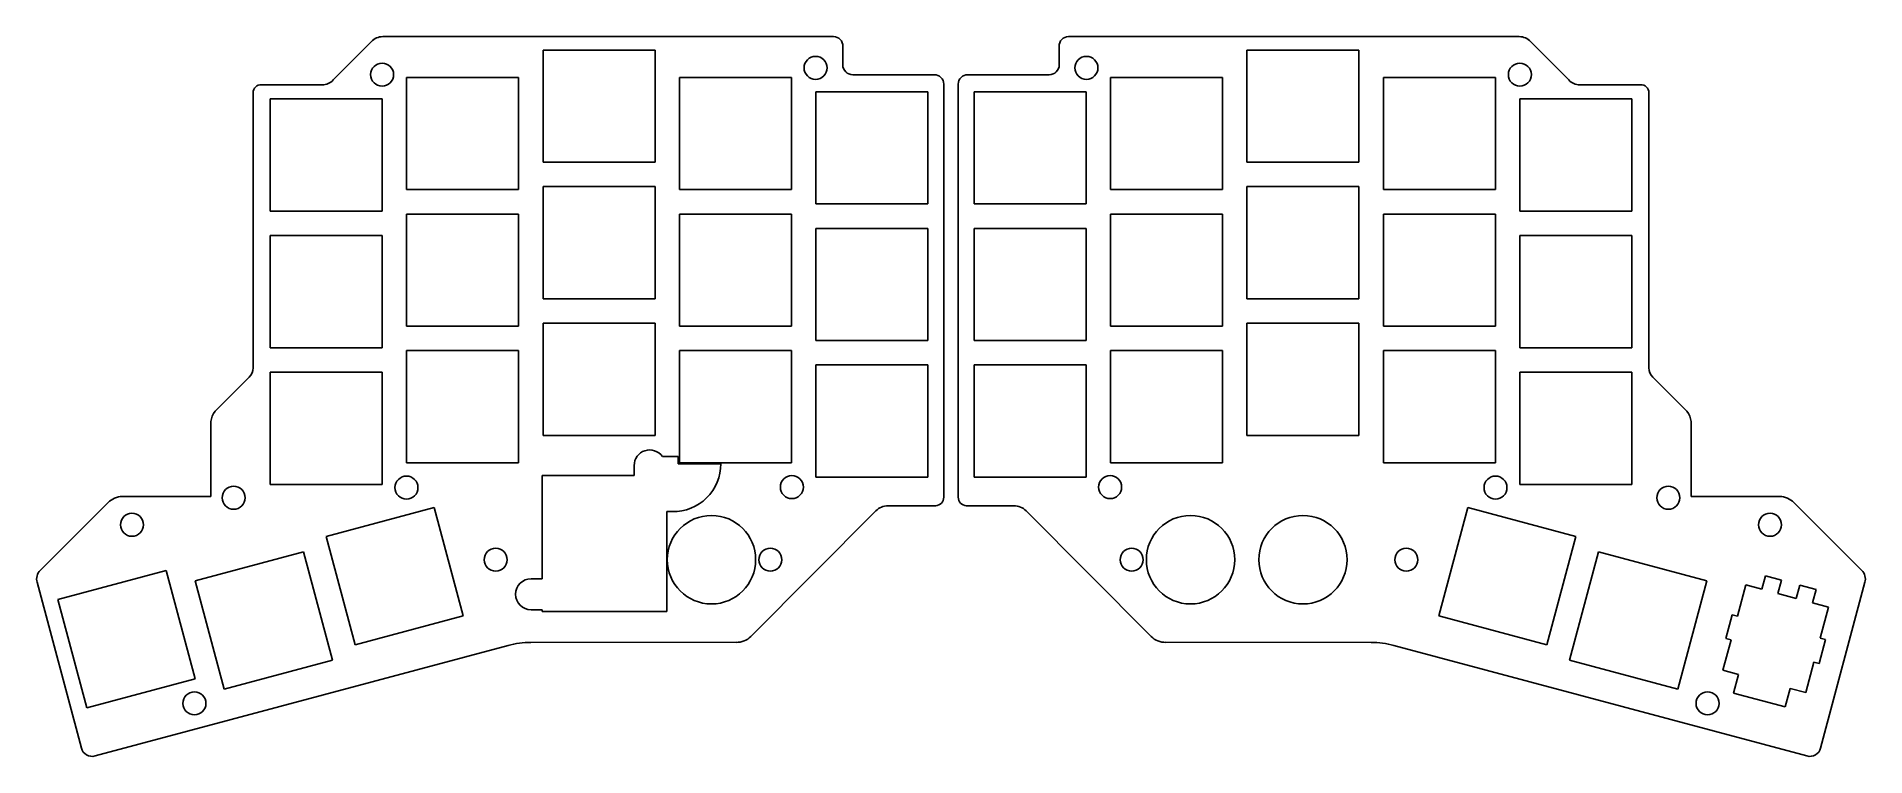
# Model space of a CAD drawing. Extents: x 20 to 275, y -146 to -46.
import ezdxf

# ---------------------------------------------------------------- set-up
doc = ezdxf.new("R2010")
doc.units = 0
doc.layers.add('BLACK', color=7, linetype='CONTINUOUS')

msp = doc.modelspace()

# ---------------------------------------------------------------- linework, layer by layer
at = {"layer": 'BLACK', "linetype": 'CONTINUOUS'}
for p, q in [((61.4503, -51.8922), (66.7843, -46.5582)), ((131.111, -45.8597), (68.3591, -45.8597)), ((106.272, -47.7216), (90.6716, -47.7216)), ((90.6716, -47.7216), (90.6716, -63.3216)), ((106.272, -63.3216), (106.272, -47.7216)), ((132.411, -49.769), (132.411, -47.2182)), ((162.547, -47.2182), (162.547, -49.769)), ((226.598, -45.8597), (163.847, -45.8597)), ((188.686, -47.7216), (204.286, -47.7216)), ((188.686, -63.3216), (188.686, -47.7216)), ((204.286, -47.7216), (204.286, -63.3216)), ((228.173, -46.5582), (233.507, -51.8922)), ((59.9263, -52.5526), (51.4427, -52.5526)), ((87.2714, -51.5318), (71.6714, -51.5318)), ((71.6714, -51.5318), (71.6714, -67.1318)), ((87.2714, -67.1318), (87.2714, -51.5318)), ((125.271, -51.5324), (109.671, -51.5324)), ((109.671, -51.5324), (109.671, -67.1324)), ((125.271, -67.1324), (125.271, -51.5324)), ((133.805, -51.1672), (145.143, -51.1672)), ((146.479, -109.938), (146.479, -52.4614)), ((148.479, -109.938), (148.479, -52.4614)), ((149.814, -51.1672), (161.153, -51.1672)), ((169.687, -51.5324), (185.287, -51.5324)), ((169.687, -67.1324), (169.687, -51.5324)), ((185.287, -51.5324), (185.287, -67.1324)), ((207.686, -51.5318), (223.286, -51.5318)), ((207.686, -67.1318), (207.686, -51.5318)), ((223.286, -51.5318), (223.286, -67.1318)), ((243.515, -52.5526), (235.031, -52.5526)), ((50.3078, -91.9226), (50.3078, -53.6702)), ((68.2717, -54.5324), (52.6717, -54.5324)), ((52.6717, -54.5324), (52.6717, -70.1324)), ((68.2717, -70.1324), (68.2717, -54.5324)), ((144.271, -53.531), (128.671, -53.531)), ((128.671, -53.531), (128.671, -69.131)), ((144.271, -69.131), (144.271, -53.531)), ((150.686, -53.531), (166.286, -53.531)), ((150.686, -69.131), (150.686, -53.531)), ((166.286, -53.531), (166.286, -69.131)), ((226.686, -54.5324), (242.286, -54.5324)), ((226.686, -70.1324), (226.686, -54.5324)), ((242.286, -54.5324), (242.286, -70.1324)), ((244.65, -53.6702), (244.65, -91.9226)), ((90.6716, -63.3216), (106.272, -63.3216)), ((204.286, -63.3216), (188.686, -63.3216)), ((71.6714, -67.1318), (87.2714, -67.1318)), ((106.272, -66.7216), (90.6716, -66.7216)), ((90.6716, -66.7216), (90.6716, -82.3216)), ((106.272, -82.3216), (106.272, -66.7216)), ((109.671, -67.1324), (125.271, -67.1324)), ((185.287, -67.1324), (169.687, -67.1324)), ((188.686, -66.7216), (204.286, -66.7216)), ((188.686, -82.3216), (188.686, -66.7216)), ((204.286, -66.7216), (204.286, -82.3216)), ((223.286, -67.1318), (207.686, -67.1318)), ((52.6717, -70.1324), (68.2717, -70.1324)), ((87.2714, -70.5318), (71.6714, -70.5318)), ((71.6714, -70.5318), (71.6714, -86.1318)), ((87.2714, -86.1318), (87.2714, -70.5318)), ((125.271, -70.532), (109.671, -70.532)), ((109.671, -70.532), (109.671, -86.132)), ((125.271, -86.132), (125.271, -70.532)), ((128.671, -69.131), (144.271, -69.131)), ((166.286, -69.131), (150.686, -69.131)), ((169.687, -70.532), (185.287, -70.532)), ((169.687, -86.132), (169.687, -70.532)), ((185.287, -70.532), (185.287, -86.132)), ((207.686, -70.5318), (223.286, -70.5318)), ((207.686, -86.1318), (207.686, -70.5318)), ((223.286, -70.5318), (223.286, -86.1318)), ((242.286, -70.1324), (226.686, -70.1324)), ((68.2717, -73.5322), (52.6717, -73.5322)), ((52.6717, -73.5322), (52.6717, -89.1322)), ((68.2717, -89.1322), (68.2717, -73.5322)), ((144.271, -72.5314), (128.671, -72.5314)), ((128.671, -72.5314), (128.671, -88.1314)), ((144.271, -88.1314), (144.271, -72.5314)), ((150.686, -72.5314), (166.286, -72.5314)), ((150.686, -88.1314), (150.686, -72.5314)), ((166.286, -72.5314), (166.286, -88.1314)), ((226.686, -73.5322), (242.286, -73.5322)), ((226.686, -89.1322), (226.686, -73.5322)), ((242.286, -73.5322), (242.286, -89.1322)), ((90.6716, -82.3216), (106.272, -82.3216)), ((204.286, -82.3216), (188.686, -82.3216)), ((71.6714, -86.1318), (87.2714, -86.1318)), ((106.272, -85.7218), (90.6716, -85.7218)), ((90.6716, -85.7218), (90.6716, -101.322)), ((106.272, -101.322), (106.272, -85.7218)), ((109.671, -86.132), (125.271, -86.132)), ((185.287, -86.132), (169.687, -86.132)), ((188.686, -85.7218), (204.286, -85.7218)), ((188.686, -101.322), (188.686, -85.7218)), ((204.286, -85.7218), (204.286, -101.322)), ((223.286, -86.1318), (207.686, -86.1318)), ((128.671, -88.1314), (144.271, -88.1314)), ((166.286, -88.1314), (150.686, -88.1314)), ((52.6717, -89.1322), (68.2717, -89.1322)), ((87.2714, -89.5322), (71.6714, -89.5322)), ((71.6714, -89.5322), (71.6714, -105.132)), ((87.2714, -105.132), (87.2714, -89.5322)), ((125.271, -89.5316), (109.671, -89.5316)), ((109.671, -89.5316), (109.671, -105.132)), ((125.271, -105.132), (125.271, -89.5316)), ((144.271, -91.5318), (128.671, -91.5318)), ((128.671, -91.5318), (128.671, -107.132)), ((144.271, -107.132), (144.271, -91.5318)), ((150.686, -91.5318), (166.286, -91.5318)), ((150.686, -107.132), (150.686, -91.5318)), ((166.286, -91.5318), (166.286, -107.132)), ((169.687, -89.5316), (185.287, -89.5316)), ((169.687, -105.132), (169.687, -89.5316)), ((185.287, -89.5316), (185.287, -105.132)), ((207.686, -89.5322), (223.286, -89.5322)), ((207.686, -105.132), (207.686, -89.5322)), ((223.286, -89.5322), (223.286, -105.132)), ((242.286, -89.1322), (226.686, -89.1322)), ((45.0419, -97.9678), (49.7663, -93.2434)), ((68.2717, -92.5322), (52.6717, -92.5322)), ((52.6717, -92.5322), (52.6717, -108.132)), ((68.2717, -108.132), (68.2717, -92.5322)), ((226.686, -92.5322), (242.286, -92.5322)), ((226.686, -108.132), (226.686, -92.5322)), ((242.286, -92.5322), (242.286, -108.132)), ((245.191, -93.2434), (249.916, -97.9678)), ((44.4323, -109.804), (44.4323, -99.3902)), ((90.6716, -101.322), (106.272, -101.322)), ((204.286, -101.322), (188.686, -101.322)), ((250.525, -99.3902), (250.525, -109.804)), ((109.499, -104.263), (107.29, -104.263)), ((109.499, -105.279), (109.499, -104.263)), ((71.6714, -105.132), (87.2714, -105.132)), ((103.36, -106.909), (90.5333, -106.909)), ((90.5333, -121.26), (90.5333, -106.909)), ((103.36, -106.909), (103.36, -105.512)), ((115.418, -105.279), (109.499, -105.279)), ((109.671, -105.132), (125.271, -105.132)), ((185.287, -105.132), (169.687, -105.132)), ((223.286, -105.132), (207.686, -105.132)), ((52.6717, -108.132), (68.2717, -108.132)), ((128.671, -107.132), (144.271, -107.132)), ((166.286, -107.132), (150.686, -107.132)), ((242.286, -108.132), (226.686, -108.132)), ((20.6714, -120.107), (30.1067, -110.668)), ((44.4323, -109.804), (32.0879, -109.804)), ((75.527, -111.367), (60.4586, -115.405)), ((79.5646, -126.436), (75.527, -111.367)), ((107.932, -125.832), (107.925, -111.922)), ((108.687, -111.922), (107.925, -111.922)), ((137.003, -111.824), (119.604, -129.291)), ((145.348, -111.111), (138.722, -111.111)), ((156.236, -111.111), (149.61, -111.111)), ((175.354, -129.291), (157.955, -111.824)), ((215.393, -126.436), (219.431, -111.367)), ((219.431, -111.367), (234.499, -115.405)), ((262.87, -109.804), (250.525, -109.804)), ((264.851, -110.668), (274.286, -120.107)), ((60.4586, -115.405), (64.4962, -130.473)), ((234.499, -115.405), (230.461, -130.473)), ((57.3272, -117.514), (42.2587, -121.551)), ((61.3648, -132.582), (57.3272, -117.514)), ((233.593, -132.582), (237.63, -117.514)), ((237.63, -117.514), (252.699, -121.551)), ((20.2142, -121.758), (26.3883, -144.812)), ((38.1756, -120.104), (23.1071, -124.142)), ((42.2132, -135.173), (38.1756, -120.104)), ((42.2587, -121.551), (46.2963, -136.62)), ((90.5333, -121.26), (89.0093, -121.26)), ((252.699, -121.551), (248.661, -136.62)), ((256.972, -126.469), (258.136, -122.126)), ((258.136, -122.126), (260.393, -122.731)), ((260.393, -122.731), (260.893, -120.866)), ((260.893, -120.866), (263.101, -121.458)), ((263.101, -121.458), (262.601, -123.322)), ((265.177, -124.013), (265.677, -122.148)), ((265.677, -122.148), (267.934, -122.753)), ((268.569, -144.812), (274.743, -121.758)), ((23.1071, -124.142), (27.1447, -139.21)), ((262.601, -123.322), (265.177, -124.013)), ((267.934, -122.753), (267.435, -124.618)), ((267.435, -124.618), (269.667, -125.216)), ((64.4962, -130.473), (79.5646, -126.436)), ((90.5333, -125.578), (89.0093, -125.578)), ((90.5333, -125.832), (90.5333, -125.578)), ((90.5333, -125.832), (107.932, -125.832)), ((230.461, -130.473), (215.393, -126.436)), ((255.38, -129.566), (256.261, -126.278)), ((256.261, -126.278), (256.972, -126.469)), ((269.667, -125.216), (268.517, -129.509)), ((254.954, -134.001), (256.091, -129.756)), ((256.091, -129.756), (255.38, -129.566)), ((269.253, -129.707), (268.359, -133.043)), ((268.517, -129.509), (269.253, -129.707)), ((85.809, -130.541), (28.3148, -145.913)), ((117.572, -130.106), (88.9966, -130.114)), ((205.961, -130.114), (177.386, -130.106)), ((266.643, -145.913), (209.149, -130.541)), ((46.2963, -136.62), (61.3648, -132.582)), ((248.661, -136.62), (233.593, -132.582)), ((257.138, -134.586), (254.954, -134.001)), ((256.447, -137.162), (257.138, -134.586)), ((267.623, -132.846), (266.485, -137.09)), ((268.359, -133.043), (267.623, -132.846)), ((27.1447, -139.21), (42.2132, -135.173)), ((263.636, -139.088), (256.447, -137.162)), ((264.326, -136.512), (263.636, -139.088)), ((266.485, -137.09), (264.326, -136.512))]:
    msp.add_line(p, q, dxfattribs=at)
at = {"layer": 'BLACK'}
for centre, radius in [((68.2702, -51.1437), 1.6), ((128.621, -50.2019), 1.6), ((166.336, -50.2019), 1.6), ((226.687, -51.1437), 1.6), ((125.319, -108.52), 1.6), ((169.639, -108.52), 1.6), ((47.5954, -109.998), 1.6), ((71.6611, -108.582), 1.6), ((223.296, -108.582), 1.6), ((247.362, -109.998), 1.6), ((33.4356, -113.757), 1.6), ((114.13, -118.614), 6.15), ((180.828, -118.614), 6.15), ((196.486, -118.614), 6.15), ((261.522, -113.757), 1.6), ((84.0859, -118.614), 1.6), ((122.322, -118.614), 1.6), ((172.635, -118.614), 1.6), ((210.872, -118.614), 1.6), ((42.1344, -138.598), 1.6), ((252.823, -138.598), 1.6)]:
    msp.add_circle(centre, radius, dxfattribs=at)
for centre, radius, start, end in [((68.3448, -47.9518), 2.0922, 89.6071, 138.233), ((131.123, -47.1497), 1.2901, -3.04366, 90.5392), ((163.835, -47.1497), 1.29, -270.537, -176.956), ((226.613, -47.952), 2.0924, 41.7706, 90.3918), ((133.811, -49.767), 1.4002, -179.917, -90.2633), ((161.147, -49.7671), 1.4001, -89.7432, -0.078941), ((51.405, -53.6493), 1.0974, -271.971, -178.909), ((59.9404, -50.4963), 2.0563, -90.3915, -42.7524), ((145.157, -52.4892), 1.322, 1.20359, 90.5917), ((149.8, -52.4892), 1.322, 89.4023, 178.796), ((235.017, -50.4965), 2.0562, -137.251, -89.6073), ((243.553, -53.6493), 1.0974, -1.09133, 91.9745), ((48.4729, -91.9418), 1.835, -45.18, 0.599506), ((246.484, -91.9419), 1.8347, -180.603, -134.817), ((46.8289, -99.5755), 2.4037, 138.023, 175.579), ((248.129, -99.5753), 2.4032, 4.41737, 41.9811), ((105.523, -105.512), 2.1629, 35.2458, 180), ((108.814, -105.319), 6.6042, -91.1016, 0.347543), ((32.2994, -112.994), 3.1965, 93.7929, 133.311), ((138.658, -113.387), 2.2763, 88.3941, 136.661), ((145.252, -109.887), 1.2277, -85.5251, -2.3864), ((149.705, -109.887), 1.2277, -177.614, -94.4731), ((156.299, -113.387), 2.2765, 43.3399, 91.6048), ((262.658, -112.994), 3.1969, 46.6909, 86.2032), ((21.8218, -121.314), 1.6677, -226.384, -164.574), ((89.0093, -123.419), 2.159, -270, -90.0001), ((273.136, -121.314), 1.6678, -15.426, 46.3826), ((117.674, -127.421), 2.6878, -92.1751, -44.105), ((177.284, -127.421), 2.6877, -135.894, -87.8241), ((88.83, -140.992), 10.8785, 89.1225, 106.123), ((206.127, -140.993), 10.8796, 73.8778, 90.8766), ((27.8982, -144.406), 1.5634, -164.981, -74.5437), ((267.059, -144.406), 1.5635, -105.449, -15.0247)]:
    msp.add_arc(centre, radius, start, end, dxfattribs=at)

doc.saveas('drawing.dxf')
